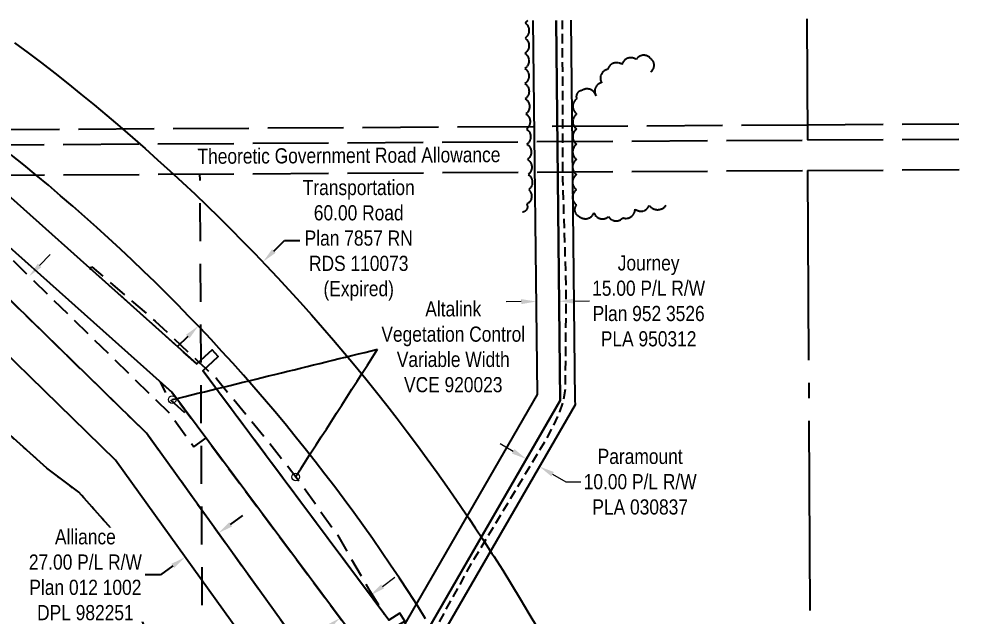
# Model space of a CAD drawing. Extents: x 522284 to 526232, y 5973691 to 5976482.
# Drawn here: x 524770 to 525392, y 5974316 to 5974710 of the extents above; entities that cross this region are included whole.
import ezdxf
from ezdxf.enums import TextEntityAlignment as Align

# ---------------------------------------------------------------- set-up
doc = ezdxf.new("R2010")
doc.units = 0
doc.header["$LTSCALE"] = 5
doc.header["$PDSIZE"] = 10
for name, pattern in [('0', [1, 1, 0]), ('foc-ACCESSROAD', [3.75, 2.5, -1.25]), ('foc-FLOWLINE', [3.75, 2.5, -1.25]), ('foc-LSD', [8, 5, -3]), ('foc-QUARTERLINE', [33, 25, -3, 2, -3]), ('foc-UNSURVEYED', [12.5, 10, -2.5]), ('foc-WHEELTRACKS', [2, 0.4, -1.6]), ('UG_PIPE', [1.875, 1.25, -0.625])]:
    doc.linetypes.add(name, pattern=pattern)
doc.layers.get('Defpoints').update_dxf_attribs({"color": 9})
for name, color, linetype in [('AS-PIPE-UG', 44, 'UG_PIPE'), ('F-AR', 190, 'foc-ACCESSROAD'), ('F-RW', 190, 'Continuous'), ('F-VCE', 190, 'foc-FLOWLINE'), ('L-QSEC', 8, 'foc-QUARTERLINE'), ('L-ROAD-T', 7, 'Continuous'), ('L-SECTION-LSD', 7, 'foc-LSD'), ('L-TITLEDB', 4, 'Continuous'), ('L-TITLEDB-T', 4, 'Continuous'), ('L-USEC', 7, 'foc-UNSURVEYED'), ('T-BUSH', 110, '0'), ('T-WATER-P3', 160, 'foc-WHEELTRACKS')]:
    doc.layers.add(name, color=color, linetype=linetype)
for name, color, linetype, lineweight in [('F-AR-T', 190, 'Continuous', 9), ('F-EZE-T', 190, 'Continuous', 9), ('F-RW-T', 190, 'Continuous', 9), ('F-VCE-T', 190, 'Continuous', 9)]:
    doc.layers.add(name, color=color, linetype=linetype, lineweight=lineweight)
doc.styles.add('80CG', font='ARIALN.TTF', dxfattribs={"height": 10})
doc.styles.add('80L', font='ARIALN.TTF', dxfattribs={"height": 10})
doc.styles.add('foc-LtypeFont', font='ARIALN.TTF', dxfattribs={"height": 7.35})
doc.linetypes.add('foc-TOPO-flowdirection-NOLINE', pattern='A,0,[">",foc-LtypeFont,S=0.3,R=0,X=0,Y=-0.945],-20,[">",foc-LtypeFont,S=0.3,R=0,X=0,Y=-0.945],0', length=20)
doc.dimstyles.new('Compass 5 000', dxfattribs={"dimscale": 5, "dimtxt": 9, "dimasz": 2, "dimexe": 0.2, "dimexo": 0.0625, "dimgap": 0.5, "dimtad": 0, "dimtih": 1, "dimtoh": 1, "dimzin": 0, "dimdsep": 46, "dimtxsty": '80CG', "dimcen": 0.1, "dimse1": 1, "dimse2": 1, "dimclrd": 256, "dimclrt": 256, "dimaunit": 1, "dimadec": 4, "dimazin": 0, "dimtfac": 0.06, "dimtofl": 0, "dimtmove": 0, "dimatfit": 1, "dimfxl": 0.2, "dimtolj": 1, "dimtzin": 0, "dimlwd": -1, "dimarcsym": 0})

# ---------------------------------------------------------------- blocks, each defined once
blk = doc.blocks.new('*D385')
at = {"layer": 'Defpoints', "color": 0, "transparency": 16777216}
for p in [(525109.04, 5974427.64), (525117.7, 5974422.63), (525113.03, 5974414.56)]:
    blk.add_point(p, dxfattribs=at)
at = {"layer": 'F-RW-T', "transparency": 16777216}
for p, q in [((525095.72, 5974424.58), (525087.06, 5974429.58)), ((525121.69, 5974409.55), (525130.34, 5974404.55)), ((525130.34, 5974404.55), (525140.34, 5974404.55))]:
    blk.add_line(p, q, dxfattribs=at)
for points in [[(525096.55, 5974426.02), (525094.88, 5974423.13), (525104.37, 5974419.57)], [(525122.52, 5974411), (525120.85, 5974408.11), (525113.03, 5974414.56)]]:
    blk.add_solid(points, dxfattribs=at)
at = {"layer": 'F-RW-T', "transparency": 16777216, "insert": (525179.43, 5974404.55), "char_height": 10, "attachment_point": 5, "style": '80CG'}
blk.add_mtext('\\A1;Paramount\\P10.00 P/L R/W\\PPLA 030837', dxfattribs=at)
blk = doc.blocks.new('*D388')
at = {"layer": 'Defpoints', "color": 0, "transparency": 16777216}
for p in [(524879.24, 5974354.89), (524911.46, 5974356.31), (524889.54, 5974340.56)]:
    blk.add_point(p, dxfattribs=at)
at = {"layer": 'F-RW', "transparency": 16777216}
for p, q in [((524909.29, 5974376.47), (524917.41, 5974382.31)), ((524871.12, 5974349.05), (524863, 5974343.22)), ((524863, 5974343.22), (524853, 5974343.22))]:
    blk.add_line(p, q, dxfattribs=at)
for points in [[(524908.32, 5974377.83), (524910.26, 5974375.12), (524901.17, 5974370.64)], [(524870.15, 5974350.4), (524872.1, 5974347.7), (524879.24, 5974354.89)]]:
    blk.add_solid(points, dxfattribs=at)
at = {"layer": 'F-RW', "transparency": 16777216, "insert": (524813.46, 5974343.22), "char_height": 10, "attachment_point": 5, "style": '80CG', "bg_fill": 3, "box_fill_scale": 1.1, "bg_fill_color": 256, "bg_fill_true_color": 13158600, "bg_fill_transparency": 0}
blk.add_mtext('\\A1;Alliance\\P27.00 P/L R/W\\PPlan 012 1002\\PDPL 982251', dxfattribs=at)
blk = doc.blocks.new('*D389')
at = {"layer": 'Defpoints', "color": 0, "transparency": 16777216}
for p in [(524919.81, 5974560.58), (524930.68, 5974549.62), (524877.18, 5974518.29)]:
    blk.add_point(p, dxfattribs=at)
at = {"layer": 'L-TITLEDB-T', "transparency": 16777216}
for p, q in [((524937.78, 5974556.66), (524944.88, 5974563.71)), ((524944.88, 5974563.71), (524954.88, 5974563.71)), ((524880.95, 5974500.29), (524873.85, 5974493.25))]:
    blk.add_line(p, q, dxfattribs=at)
for points in [[(524936.61, 5974557.85), (524938.95, 5974555.48), (524930.68, 5974549.62)], [(524879.78, 5974501.47), (524882.12, 5974499.11), (524888.05, 5974507.33)]]:
    blk.add_solid(points, dxfattribs=at)
at = {"layer": 'L-TITLEDB-T', "transparency": 16777216, "insert": (524993.77, 5974563.71), "char_height": 10, "attachment_point": 5, "style": '80CG', "bg_fill": 3, "box_fill_scale": 1.1, "bg_fill_color": 256, "bg_fill_true_color": 13158600, "bg_fill_transparency": 0}
blk.add_mtext('\\A1;Transportation\\P60.00 Road\\PPlan 7857 RN\\PRDS 110073\\P(Expired)', dxfattribs=at)
blk = doc.blocks.new('*D390')
at = {"layer": 'Defpoints', "color": 0, "transparency": 16777216}
for p in [(524988.27, 5974347.33), (524968.25, 5974332.39), (524981.46, 5974314.68)]:
    blk.add_point(p, dxfattribs=at)
at = {"layer": 'F-EZE-T', "transparency": 16777216}
for p, q in [((525009.5, 5974335.61), (525017.51, 5974341.59)), ((524973.44, 5974308.7), (524923.23, 5974271.24)), ((524923.23, 5974271.24), (524913.23, 5974271.24))]:
    blk.add_line(p, q, dxfattribs=at)
for points in [[(525008.5, 5974336.94), (525010.5, 5974334.27), (525001.48, 5974329.63)], [(524972.45, 5974310.04), (524974.44, 5974307.37), (524981.46, 5974314.68)]]:
    blk.add_solid(points, dxfattribs=at)
at = {"layer": 'F-EZE-T', "transparency": 16777216, "insert": (524857.15, 5974271.24), "char_height": 10, "attachment_point": 5, "style": '80CG', "bg_fill": 3, "box_fill_scale": 1.1, "bg_fill_color": 256, "bg_fill_true_color": 13158600, "bg_fill_transparency": 0}
blk.add_mtext('\\A1;Altalink\\P25.00 Powerline R/W\\PPlan 932 1288\\PEZE 920184', dxfattribs=at)
blk = doc.blocks.new('*D391')
at = {"layer": 'Defpoints', "color": 0, "transparency": 16777216}
for p in [(524776.56, 5974539.72), (524762.32, 5974525.67), (524762.6, 5974525.4)]:
    blk.add_point(p, dxfattribs=at)
at = {"layer": 'F-AR-T', "transparency": 16777216}
for p, q in [((524783.27, 5974547.15), (524790.25, 5974554.31)), ((524755.34, 5974518.5), (524736.26, 5974498.93)), ((524736.26, 5974498.93), (524726.26, 5974498.93))]:
    blk.add_line(p, q, dxfattribs=at)
for points in [[(524782.07, 5974548.31), (524784.46, 5974545.99), (524776.29, 5974539.99)], [(524754.15, 5974519.67), (524756.53, 5974517.34), (524762.32, 5974525.67)]]:
    blk.add_solid(points, dxfattribs=at)
at = {"layer": 'F-AR-T', "transparency": 16777216, "insert": (524691.96, 5974498.93), "char_height": 10, "attachment_point": 5, "style": '80CG', "bg_fill": 3, "box_fill_scale": 1.1, "bg_fill_color": 256, "bg_fill_true_color": 13158600, "bg_fill_transparency": 0}
blk.add_mtext('\\A1;Journey\\P20.00 A/R\\PLOC 940856', dxfattribs=at)
blk = doc.blocks.new('*D392')
at = {"layer": 'Defpoints', "color": 0, "transparency": 16777216}
for p in [(525110.41, 5974574.15), (525125.4, 5974574.31), (525125.93, 5974523.55)]:
    blk.add_point(p, dxfattribs=at)
at = {"layer": 'F-RW-T', "transparency": 16777216}
for p, q in [((525100.94, 5974523.29), (525090.94, 5974523.19)), ((525135.93, 5974523.66), (525145.93, 5974523.76))]:
    blk.add_line(p, q, dxfattribs=at)
for points in [[(525100.92, 5974524.96), (525100.95, 5974521.63), (525110.94, 5974523.4)], [(525135.91, 5974525.33), (525135.94, 5974521.99), (525125.93, 5974523.55)]]:
    blk.add_solid(points, dxfattribs=at)
at = {"layer": 'F-RW-T', "transparency": 16777216, "insert": (525185.01, 5974523.76), "char_height": 10, "attachment_point": 5, "style": '80CG'}
blk.add_mtext('\\A1;Journey\\P15.00 P/L R/W\\PPlan 952 3526\\PPLA 950312', dxfattribs=at)

msp = doc.modelspace()

# ---------------------------------------------------------------- linework, layer by layer
at = {"layer": 'AS-PIPE-UG', "flags": 128}
msp.add_lwpolyline([(525392.452, 5974119.462), (525388.918, 5974119.598), (525365.726, 5974119.199), (525333.418, 5974118.705), (525299.979, 5974118.899), (525271.573, 5974118.493), (525223.55, 5974117.291), (525189.989, 5974116.318), (525165.179, 5974115.005), (525153.912, 5974115.237), (525145.982, 5974115.579), (525140.051, 5974116.595), (525136.081, 5974119.437), (525127.889, 5974127.642), (525122.411, 5974134.038), (525117.137, 5974141.586), (525106.621, 5974157.269), (525096.507, 5974178.882), (525078.328, 5974213.08), (525065.221, 5974239.566), (525056.173, 5974257.879), (525049.811, 5974270.041), (525046.966, 5974274.655), (525043.726, 5974281.287), (525039.188, 5974295.834), (525046.029, 5974310.515), (525068.666, 5974351.437), (525094.141, 5974393.669), (525119.254, 5974435.478), (525126.538, 5974450.569), (525129.06, 5974458.575), (525130.151, 5974465.737), (525130.714, 5974532.252), (525128.449, 5974604.127), (525128.285, 5974688.96), (525128.218, 5974708.764)], dxfattribs=at)
at = {"layer": 'F-AR', "flags": 128}
msp.add_lwpolyline([(524554.444, 5974705.386), (524654.714, 5974635.019), (524674.219, 5974621.337), (524697.307, 5974605.111), (524741.209, 5974574.272), (524869.121, 5974449.578), (524884.949, 5974427.548), (524892.997, 5974433.33), (524981.583, 5974314.517), (524993.792, 5974298.153), (525008.35, 5974269.241), (525004.043, 5974261.785), (524993.064, 5974242.778), (524990.465, 5974246.395), (524980.85, 5974259.777), (524853.822, 5974436.483), (524728.394, 5974558.826), (524519.665, 5974705.181)], dxfattribs=at)
at = {"layer": 'F-RW'}
for points in [[(525392.457, 5974118.539), (525148.671, 5974114.302), (525140.205, 5974114.155), (525119.208, 5974127.225), (525048.047, 5974269.134), (525037.552, 5974273.478), (525029.372, 5974289.734), (525126.627, 5974458.072), (525123.945, 5974708.739)], [(525392.413, 5974126.534), (525148.532, 5974122.296), (525142.426, 5974122.19), (525125.345, 5974132.822), (525043.991, 5974295.059), (525136.68, 5974455.494), (525136.621, 5974458.167), (525133.939, 5974708.798)]]:
    msp.add_lwpolyline(points, dxfattribs=at)
at = {"layer": 'F-VCE', "flags": 128}
for points in [[(525000.323, 5974333.993), (525010.569, 5974317.455), (524891.009, 5974477.794), (524887.022, 5974482.275), (524816.506, 5974545.244), (524817.663, 5974546.355), (524859.553, 5974510.472), (524888.325, 5974483.466), (524892.71, 5974479.35), (524899.887, 5974472.614), (524931.872, 5974433.881), (524953.23, 5974406.771), (524979.7, 5974369.496), (525000.323, 5974333.993)], [(524863.069, 5974470.158), (524870.43, 5974463.593), (524883.481, 5974446.102), (524868.375, 5974459.794), (524863.069, 5974470.158)]]:
    msp.add_lwpolyline(points, close=True, dxfattribs=at)
at = {"layer": 'L-QSEC'}
for p, q in [((525289.283, 5974709.713), (525289.718, 5974629.88)), ((525289.828, 5974609.772), (525294.224, 5973805.574))]:
    msp.add_line(p, q, dxfattribs=at)
at = {"layer": 'L-TITLEDB'}
for points in [[(524766.767, 5974694.039), (524775.645, 5974687.398), (524784.466, 5974680.681), (524793.227, 5974673.887), (524801.93, 5974667.018), (524810.573, 5974660.075), (524819.155, 5974653.056), (524827.677, 5974645.964), (524836.136, 5974638.798), (524837.922, 5974637.251), (524844.534, 5974631.559), (524852.868, 5974624.247), (524861.138, 5974616.863), (524869.345, 5974609.409), (524871.628, 5974607.291), (524877.486, 5974601.883), (524885.562, 5974594.287), (524893.572, 5974586.622), (524901.515, 5974578.887), (524909.391, 5974571.084), (524917.199, 5974563.213), (524924.939, 5974555.275), (524932.609, 5974547.27), (524940.211, 5974539.198), (524947.741, 5974531.062), (524955.201, 5974522.861), (524962.59, 5974514.595), (524969.908, 5974506.266), (524977.152, 5974497.873), (524984.323, 5974489.418), (524991.422, 5974480.901), (524998.446, 5974472.324), (525005.395, 5974463.686), (525012.27, 5974454.987), (525019.068, 5974446.229), (525025.791, 5974437.413), (525032.438, 5974428.54), (525039.007, 5974419.609), (525045.498, 5974410.621), (525051.912, 5974401.578), (525058.247, 5974392.479), (525064.503, 5974383.326), (525066.309, 5974380.634), (525070.679, 5974374.119), (525075.569, 5974366.692), (525076.776, 5974364.859), (525081.678, 5974357.269), (525082.792, 5974355.546), (525088.727, 5974346.182), (525094.581, 5974336.766), (525100.353, 5974327.301), (525106.043, 5974317.785), (525111.651, 5974308.221)], [(525037.897, 5974314.273), (525032.707, 5974322.461), (525032.24, 5974323.198), (525026.505, 5974332.074), (525020.695, 5974340.9), (525014.808, 5974349.675), (525008.845, 5974358.399), (525002.807, 5974367.072), (524996.694, 5974375.691), (524990.506, 5974384.258), (524984.246, 5974392.771), (524977.911, 5974401.228), (524971.503, 5974409.631), (524965.023, 5974417.977), (524958.471, 5974426.268), (524951.847, 5974434.501), (524945.152, 5974442.677), (524938.387, 5974450.795), (524931.551, 5974458.853), (524924.646, 5974466.853), (524917.672, 5974474.792), (524910.63, 5974482.67), (524903.519, 5974490.487), (524896.342, 5974498.242), (524889.097, 5974505.935), (524881.786, 5974513.565), (524874.409, 5974521.131), (524866.967, 5974528.633), (524859.46, 5974536.07), (524851.889, 5974543.442), (524844.255, 5974550.748), (524836.557, 5974557.987), (524828.797, 5974565.161), (524820.976, 5974572.266), (524813.093, 5974579.303), (524805.149, 5974586.272), (524797.145, 5974593.171), (524789.083, 5974600.002), (524780.964, 5974606.758), (524772.781, 5974613.452), (524764.543, 5974620.07)]]:
    msp.add_lwpolyline(points, dxfattribs=at)
at = {"layer": 'L-USEC'}
for p, q in [((524496.333, 5974635.26), (525289.65, 5974639.934)), ((525289.65, 5974639.934), (525389.603, 5974640.522)), ((524486.332, 5974625.146), (525289.709, 5974629.88)), ((525289.709, 5974629.88), (525389.658, 5974630.468)), ((525289.828, 5974609.772), (525389.768, 5974610.36)), ((524486.438, 5974605.038), (525289.828, 5974609.772))]:
    msp.add_line(p, q, dxfattribs=at)
at = {"layer": 'T-BUSH', "flags": 128}
for points in [[(525105.07, 5974708.628, -0.0923482), (525103.501, 5974707.037, -0.5205671), (525103.474, 5974697.043, -0.5205671), (525103.447, 5974687.049, -0.5205671), (525103.42, 5974677.055, -0.5205671), (525103.394, 5974667.06, -0.5205671), (525103.631, 5974657.071, -0.5205671), (525104.006, 5974647.084, -0.5205671), (525104.381, 5974637.097, -0.5205671), (525104.755, 5974627.109, -0.5205671), (525105.13, 5974617.122, -0.5205671), (525105.504, 5974607.135, -0.5205671), (525105.879, 5974597.148, -0.5205671), (525104.65, 5974587.528, -0.5205671), (525101.876, 5974582.3)], [(525186.512, 5974674.844, 0.5205671), (525186.217, 5974683.662, 0.5205671), (525176.851, 5974682.943, 0.5205671), (525167.414, 5974679.651, 0.5205671), (525157.978, 5974676.359, 0.5205671), (525153.992, 5974667.635, 0.5205671), (525150.309, 5974659.069, 0.5205671), (525140.896, 5974662.428, 0.5205671), (525137.607, 5974657.064, 0.5205671), (525137.567, 5974647.07, 0.5205671), (525137.527, 5974637.075, 0.5205671), (525137.488, 5974627.081, 0.5205671), (525137.448, 5974617.087, 0.5205671), (525137.408, 5974607.093, 0.5205671), (525137.369, 5974597.099, 0.5205671), (525137.329, 5974587.105, 0.5205671), (525139.215, 5974579.523, 0.5205671), (525148.952, 5974581.778, 0.5205671), (525158.614, 5974579.343, 0.5205671), (525167.952, 5974578.574, 0.5205671), (525176.11, 5974584.347, 0.5205671), (525185.385, 5974586.736, 0.5205671), (525196.649, 5974586.981, 0.5205671)]]:
    msp.add_lwpolyline(points, format="xyb", dxfattribs=at)
at = {"layer": 'T-WATER-P3', "linetype": 'foc-TOPO-flowdirection-NOLINE', "flags": 128}
msp.add_lwpolyline([(524917.07, 5974158.786), (524868.209, 5974256.125), (524861.717, 5974286.163), (524849.364, 5974316.855), (524840.598, 5974348.358), (524831.959, 5974372.059), (524809.043, 5974397.628), (524787.934, 5974413.627), (524761.752, 5974437.192), (524738.535, 5974462.905), (524679.513, 5974540.972), (524653.136, 5974567.235), (524610.172, 5974598.922), (524588.132, 5974607.56), (524558.783, 5974614.126), (524526.965, 5974624.551), (524489.371, 5974639.83), (524458.157, 5974650.115), (524427.44, 5974666.709), (524392.118, 5974704.43)], dxfattribs=at)
at = {"layer": 'T-WATER-P3', "flags": 128}
msp.add_lwpolyline([(524917.07, 5974158.786), (524868.209, 5974256.125), (524861.717, 5974286.163), (524849.364, 5974316.855), (524840.598, 5974348.358), (524831.959, 5974372.059), (524809.043, 5974397.628), (524787.934, 5974413.627), (524761.752, 5974437.192), (524738.535, 5974462.905), (524679.513, 5974540.972), (524653.136, 5974567.235), (524610.172, 5974598.922), (524588.132, 5974607.56), (524558.783, 5974614.126), (524526.965, 5974624.551), (524489.371, 5974639.83), (524458.157, 5974650.115), (524427.44, 5974666.709), (524392.118, 5974704.43)], dxfattribs=at)

# ---------------------------------------------------------------- texts
at = {"layer": 'F-VCE-T', "insert": (525056.133, 5974493.477), "char_height": 9.99422, "width": 94.10424, "attachment_point": 5, "style": '80CG'}
msp.add_mtext('\\A1;Altalink\\PVegetation Control\\PVariable Width\\PVCE 920023', dxfattribs=at)
at = {"layer": 'L-ROAD-T', "style": '80L'}
msp.add_text('Theoretic Government Road Allowance', height=9.99422, rotation=0.337571, dxfattribs=at).set_placement((524987.312, 5974619.689), align=Align.MIDDLE_CENTER)

# ---------------------------------------------------------------- dimensions: what is measured, and where the dimension line sits
at = {"layer": 'F-RW-T'}
dim = msp.add_linear_dim(base=(525125.928, 5974523.555), p1=(525110.406, 5974574.152), p2=(525125.397, 5974574.308), angle=0.598694, text='Journey\\P15.00 P/L R/W\\PPlan 952 3526\\PPLA 950312', dimstyle='Compass 5 000', dxfattribs=at)
dim.commit()
dim.dimension.update_dxf_attribs({"geometry": '*D392', "text_midpoint": (525185.012, 5974523.764), "dimtype": 161})
dim = msp.add_aligned_dim(p1=(525109.043, 5974427.643), p2=(525117.702, 5974422.634), distance=-9.327, text='Paramount\\P10.00 P/L R/W\\PPLA 030837', dimstyle='Compass 5 000', dxfattribs=at)
dim.commit()
dim.dimension.update_dxf_attribs({"geometry": '*D385', "text_midpoint": (525179.429, 5974404.546)})

# ---------------------------------------------------------------- leaders
at = {"layer": 'F-RW-T', "path_type": 1}
for points, override in [([(524870.764, 5974458.705), (525006.262, 5974491.957)], {"dimasz": 1, "dimldrblk": 'DotBlank'}), ([(524952.105, 5974407.756), (525006.262, 5974491.957)], {"dimasz": 1, "dimgap": 0.5, "dimtad": 0, "dimldrblk": 'DotBlank'})]:
    msp.add_leader(points, dimstyle='Compass 5 000', override=override, dxfattribs=at)

# ---------------------------------------------------------------- next in the draw order: dimensions: what is measured, and where the dimension line sits
at = {"layer": 'F-RW'}
dim = msp.add_linear_dim(base=(524879.244, 5974354.885), p1=(524911.462, 5974356.313), p2=(524889.537, 5974340.56), angle=215.69671, text='Alliance\\P27.00 P/L R/W\\PPlan 012 1002\\PDPL 982251', dimstyle='Compass 5 000', override={"dimtfill": 1}, dxfattribs=at)
dim.commit()
dim.dimension.update_dxf_attribs({"geometry": '*D388', "text_midpoint": (524813.462, 5974343.215), "dimtype": 161})

# ---------------------------------------------------------------- next in the draw order: linework, layer by layer
for points in [[(525156.889, 5973704.818), (525147.411, 5973856.874), (525088.909, 5974048.637), (524975.939, 5974220.369), (524833.292, 5974418.811), (524711.081, 5974537.926), (524473.071, 5974704.907)], [(525183.916, 5973704.978), (525174.146, 5973861.716), (525113.586, 5974060.224), (524998.176, 5974235.666), (524853.822, 5974436.483), (524728.358, 5974558.768), (524519.665, 5974705.181)], [(525113.574, 5974060.264), (524993.792, 5974298.153), (524870.43, 5974463.593), (524687.169, 5974627.099), (524573.507, 5974705.345)], [(525208.863, 5973705.126), (525198.868, 5973866.207), (525136.91, 5974069.544), (525016.735, 5974308.145), (525024.149, 5974312.724), (525020.999, 5974317.825), (525013.666, 5974313.297), (524891.009, 5974477.794), (524901.145, 5974487.069), (524897.096, 5974491.493), (524887.022, 5974482.275), (524706.254, 5974643.556), (524710.365, 5974648.786), (524705.652, 5974652.492), (524701.561, 5974647.289), (524616.759, 5974705.753)], [(525123.945, 5974708.739), (525126.627, 5974458.072), (524900.65, 5974066.929), (524834.648, 5974040.288), (524831.655, 5974047.702), (524895.104, 5974073.313), (525023.274, 5974295.162), (525019.511, 5974302.633), (525111.593, 5974462.017), (525108.954, 5974708.579)]]:
    msp.add_lwpolyline(points, dxfattribs=at)
at = {"layer": 'L-SECTION-LSD', "flags": 128}
msp.add_lwpolyline([(524893.395, 5973803.202), (524889.066, 5974607.875)], dxfattribs=at)

# ---------------------------------------------------------------- next in the draw order: dimensions: what is measured, and where the dimension line sits
at = {"layer": 'F-AR-T'}
dim = msp.add_linear_dim(base=(524762.321, 5974525.665), p1=(524776.56, 5974539.723), p2=(524762.595, 5974525.398), angle=225.729869, text='Journey\\P20.00 A/R\\PLOC 940856', dimstyle='Compass 5 000', override={"dimtfill": 1}, dxfattribs=at)
dim.commit()
dim.dimension.update_dxf_attribs({"geometry": '*D391', "text_midpoint": (524691.96, 5974498.932), "dimtype": 161})
at = {"layer": 'F-EZE-T'}
dim = msp.add_linear_dim(base=(524981.458, 5974314.684), p1=(524988.272, 5974347.333), p2=(524968.246, 5974332.392), angle=216.727326, text='Altalink\\P25.00 Powerline R/W\\PPlan 932 1288\\PEZE 920184', dimstyle='Compass 5 000', override={"dimtfill": 1}, dxfattribs=at)
dim.commit()
dim.dimension.update_dxf_attribs({"geometry": '*D390', "text_midpoint": (524857.146, 5974271.242), "dimtype": 161})
at = {"layer": 'L-TITLEDB-T'}
dim = msp.add_linear_dim(base=(524930.681, 5974549.622), p1=(524877.177, 5974518.291), p2=(524919.809, 5974560.582), angle=44.769973, text='Transportation\\P60.00 Road\\PPlan 7857 RN\\PRDS 110073\\P(Expired)', dimstyle='Compass 5 000', override={"dimtfill": 1}, dxfattribs=at)
dim.commit()
dim.dimension.update_dxf_attribs({"geometry": '*D389', "text_midpoint": (524993.768, 5974563.708), "dimtype": 161})

doc.saveas('drawing.dxf')
